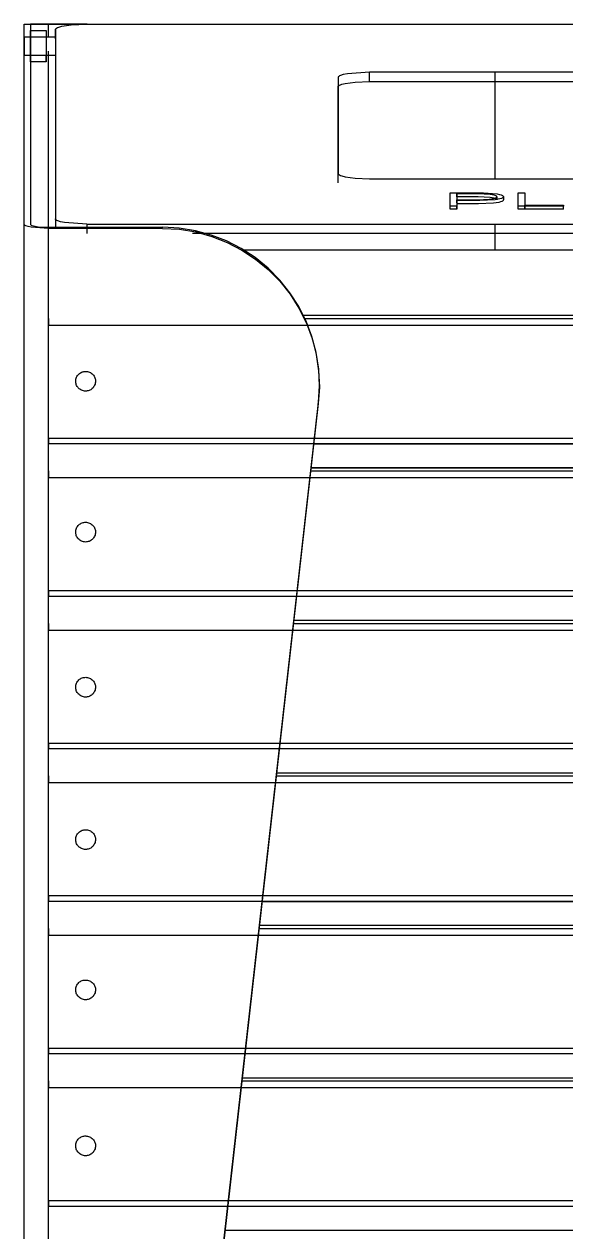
# Model space of a CAD drawing. Header units: millimetres. Extents: x 10366 to 28454, y 24552 to 29702.
# Drawn here: x 16779.8 to 16952.3, y 27899.4 to 28283.6 of the extents above; entities that cross this region are included whole.
import ezdxf

# ---------------------------------------------------------------- set-up
doc = ezdxf.new("R2010")
doc.units = ezdxf.units.MM
doc.header["$LTSCALE"] = 3
doc.layers.add('DomyÅ›lny', color=7, linetype='Continuous')

msp = doc.modelspace()

# ---------------------------------------------------------------- linework, layer by layer
at = {"layer": 'DomyÅ›lny'}
for p, q in [((16779.83, 27509.83), (16779.83, 28283.59)), ((16779.83, 28219.94), (16779.83, 28283.59)), ((16779.83, 28283.59), (16781.83, 28283.59)), ((16781.83, 28283.59), (16781.83, 28219.94)), ((16787.59, 28283.59), (16929.83, 28283.59)), ((16787.59, 28279.59), (16787.59, 28283.59)), ((16799.95, 28283.59), (16787.59, 28283.59)), ((16799.83, 28283.59), (17159.83, 28283.59)), ((16779.83, 28279.59), (16789.83, 28279.59)), ((16781.83, 28281.59), (16786.83, 28281.59)), ((16781.83, 28279.59), (16786.83, 28279.59)), ((16789.83, 28278.94), (16789.83, 28281.9)), ((16789.83, 28281.9), (16789.83, 28221.64)), ((16789.83, 28273.59), (16779.83, 28273.59)), ((16786.83, 28273.59), (16781.83, 28273.59)), ((16787.59, 28218.62), (16787.59, 28274.95)), ((16786.83, 28271.59), (16781.83, 28271.59)), ((16889.83, 28265.38), (16889.83, 28268.34)), ((17069.83, 28268.34), (16889.83, 28268.34)), ((16929.83, 28234.39), (16929.83, 28268.34)), ((16879.83, 28266.64), (16879.83, 28236.08)), ((16889.83, 28265.38), (17069.83, 28265.38)), ((16879.83, 28233.13), (16879.83, 28263.69)), ((16889.83, 28234.39), (17069.83, 28234.39)), ((16915.5, 28225.72), (16915.5, 28229.95)), ((16917.61, 28229.64), (16917.61, 28227.74)), ((16917.61, 28228.66), (16917.61, 28229.64)), ((16937.15, 28229.95), (16939.28, 28229.95)), ((16937.15, 28225.72), (16937.15, 28229.95)), ((16939.28, 28229.95), (16939.28, 28226.02)), ((16915.5, 28224.73), (16915.5, 28228.96)), ((16917.61, 28225.72), (16915.5, 28225.72)), ((16915.5, 28224.73), (16915.5, 28225.72)), ((16917.61, 28226.76), (16917.61, 28227.74)), ((16917.61, 28227.44), (16917.61, 28225.72)), ((16917.61, 28226.46), (16917.61, 28224.73)), ((16917.61, 28224.73), (16917.61, 28225.72)), ((16930.32, 28228.68), (16930.32, 28227.69)), ((16932.43, 28228.69), (16932.43, 28227.7)), ((16937.15, 28224.73), (16937.15, 28228.96)), ((16937.15, 28224.73), (16937.15, 28225.72)), ((16951.62, 28225.72), (16937.15, 28225.72)), ((16939.28, 28228.96), (16939.28, 28225.03)), ((16939.28, 28226.02), (16951.62, 28226.02)), ((16939.28, 28225.03), (16939.28, 28226.02)), ((16951.62, 28226.02), (16951.62, 28225.72)), ((16951.62, 28225.03), (16951.62, 28226.02)), ((16951.62, 28224.73), (16951.62, 28225.72)), ((16917.61, 28224.73), (16915.5, 28224.73)), ((16951.62, 28224.73), (16937.15, 28224.73)), ((16779.83, 27509.83), (16779.83, 28219.94)), ((16787.59, 28218.96), (16823.96, 28218.96)), ((16823.92, 28218.62), (16787.59, 28218.62)), ((16787.59, 27509.83), (16787.59, 28218.62)), ((16789.83, 28221.64), (16789.83, 28218.68)), ((16799.83, 28219.94), (16799.83, 28216.98)), ((16799.83, 28219.94), (17159.83, 28219.94)), ((16929.83, 28211.83), (16929.83, 28219.94)), ((17123.1, 28216.98), (16833.47, 28216.98)), ((16849.03, 28211.83), (17110.64, 28211.83)), ((16849.03, 28211.83), (17110.64, 28211.83)), ((16868.53, 28191.01), (17091.14, 28191.01)), ((16868.53, 28191), (17091.13, 28191)), ((16787.59, 28187.84), (17172.07, 28187.84)), ((16787.59, 28151.92), (16787.59, 28187.84)), ((16869.04, 28189.97), (17090.63, 28189.97)), ((16800.84, 27518.71), (16873.55, 28163.24)), ((16873.51, 28162.9), (16800.84, 27518.71)), ((16873.51, 28162.9), (16873.55, 28163.24)), ((16787.59, 28151.92), (17172.07, 28151.92)), ((17172.07, 28150.05), (16787.59, 28150.05)), ((16872.06, 28150.05), (17087.61, 28150.05)), ((16871.09, 28141.45), (17088.58, 28141.45)), ((16871.21, 28142.49), (17088.46, 28142.49)), ((16871.21, 28142.48), (17088.46, 28142.48)), ((16787.59, 28103.4), (16787.59, 28139.32)), ((16787.59, 28139.32), (17172.07, 28139.32)), ((16787.59, 28103.4), (17172.07, 28103.4)), ((17172.07, 28101.53), (16787.59, 28101.53)), ((16865.62, 28092.93), (17094.05, 28092.93)), ((16865.73, 28093.97), (17093.94, 28093.97)), ((16865.73, 28093.96), (17093.94, 28093.96)), ((16787.59, 28054.88), (16787.59, 28090.8)), ((16787.59, 28090.8), (17172.07, 28090.8)), ((16787.59, 28054.88), (17172.07, 28054.88)), ((17172.07, 28053.01), (16787.59, 28053.01)), ((16860.26, 28045.45), (17099.41, 28045.45)), ((16860.26, 28045.44), (17099.41, 28045.44)), ((16787.59, 28006.36), (16787.59, 28042.28)), ((16787.59, 28042.28), (17172.07, 28042.28)), ((16860.14, 28044.41), (17099.53, 28044.41)), ((16787.59, 28006.36), (17172.07, 28006.36)), ((17172.07, 28004.49), (16787.59, 28004.49)), ((16855.64, 28004.49), (17104.03, 28004.49)), ((16854.67, 27995.89), (17105, 27995.89)), ((16854.79, 27996.93), (17104.88, 27996.93)), ((16854.79, 27996.92), (17104.88, 27996.92)), ((16787.59, 27957.84), (16787.59, 27993.76)), ((16787.59, 27993.76), (17172.07, 27993.76)), ((16787.59, 27957.84), (17172.07, 27957.84)), ((17172.07, 27955.97), (16787.59, 27955.97)), ((16787.59, 27909.32), (16787.59, 27945.24)), ((16787.59, 27945.24), (17172.07, 27945.24)), ((16849.19, 27947.37), (17110.47, 27947.37)), ((16849.31, 27948.41), (17110.36, 27948.41)), ((16849.31, 27948.4), (17110.36, 27948.4)), ((16787.59, 27909.32), (17172.07, 27909.32)), ((17172.07, 27907.45), (16787.59, 27907.45)), ((16843.84, 27899.89), (17115.83, 27899.89)), ((16843.84, 27899.88), (17115.83, 27899.88))]:
    msp.add_line(p, q, dxfattribs=at)
for points in [[(16779.83, 28283.59, 0), (16779.83, 28283.59, 0), (16779.83, 28283.59, 0), (16779.83, 28283.59, 0), (16779.83, 28283.59, 0), (16779.83, 28283.59, 0), (16779.83, 28283.59, 0), (16779.83, 28283.59, 0), (16779.83, 28283.59, 0), (16779.83, 28283.59, 0), (16779.84, 28283.59, 0), (16779.85, 28283.59, 0), (16779.9, 28283.59, 0), (16780.41, 28283.59, 0), (16782.8, 28283.59, 0), (16787.59, 28283.59, 0)], [(16787.59, 28283.59, 0), (16781.83, 28283.59, 0)], [(16789.83, 28281.9, 0), (16789.84, 28281.94, 0), (16789.85, 28281.98, 0), (16789.86, 28282.02, 0), (16789.89, 28282.07, 0), (16789.92, 28282.11, 0), (16789.95, 28282.15, 0), (16790.04, 28282.24, 0), (16790.15, 28282.32, 0), (16790.45, 28282.48, 0), (16790.84, 28282.64, 0), (16791.87, 28282.92, 0), (16794.77, 28283.36, 0), (16799.83, 28283.59, 0)], [(16786.83, 28281.59, 0), (16786.83, 28281.59, 0), (16786.83, 28281.59, 0), (16786.83, 28281.59, 0), (16786.83, 28281.59, 0), (16786.83, 28281.59, 0), (16786.83, 28281.59, 0), (16786.83, 28281.59, 0), (16786.83, 28281.59, 0), (16786.83, 28281.59, 0), (16786.83, 28281.59, 0), (16786.83, 28281.59, 0), (16786.83, 28281.58, 0), (16786.83, 28281.53, 0), (16786.83, 28281.34, 0), (16786.83, 28280.55, 0), (16786.83, 28274.6, 0), (16786.83, 28271.62, 0), (16786.83, 28271.6, 0), (16786.83, 28271.59, 0), (16786.83, 28271.59, 0), (16786.83, 28271.59, 0), (16786.83, 28271.59, 0), (16786.83, 28271.59, 0), (16786.83, 28271.59, 0), (16786.83, 28271.59, 0), (16786.83, 28271.59, 0), (16786.83, 28271.59, 0), (16786.83, 28271.59, 0), (16786.83, 28271.59, 0), (16786.83, 28271.59, 0), (16786.83, 28271.59, 0), (16786.83, 28271.59, 0), (16786.83, 28271.59, 0), (16786.83, 28271.59, 0), (16786.83, 28271.59, 0), (16786.83, 28271.6, 0), (16786.83, 28271.61, 0), (16786.83, 28271.65, 0), (16786.83, 28271.84, 0), (16786.83, 28273.59, 0)], [(16786.83, 28279.59, 0), (16786.83, 28279.59, 0), (16786.83, 28279.59, 0), (16786.83, 28279.59, 0), (16786.83, 28279.59, 0), (16786.83, 28279.59, 0), (16786.83, 28279.59, 0), (16786.83, 28279.59, 0), (16786.83, 28279.59, 0), (16786.83, 28279.59, 0), (16786.83, 28279.59, 0), (16786.83, 28279.59, 0), (16786.83, 28279.57, 0), (16786.83, 28279.51, 0), (16786.83, 28279.22, 0), (16786.83, 28273.59, 0)], [(16889.83, 28268.34, 0), (16882.76, 28267.84, 0), (16881.46, 28267.57, 0), (16880.54, 28267.27, 0), (16880.22, 28267.11, 0), (16880.1, 28267.03, 0), (16880, 28266.95, 0), (16879.93, 28266.87, 0), (16879.9, 28266.83, 0), (16879.87, 28266.79, 0), (16879.86, 28266.76, 0), (16879.84, 28266.72, 0), (16879.84, 28266.68, 0), (16879.83, 28266.64, 0)], [(16879.83, 28263.69, 0), (16879.84, 28263.72, 0), (16879.84, 28263.76, 0), (16879.86, 28263.8, 0), (16879.87, 28263.84, 0), (16879.9, 28263.88, 0), (16879.93, 28263.92, 0), (16880, 28263.99, 0), (16880.1, 28264.07, 0), (16880.22, 28264.15, 0), (16880.54, 28264.31, 0), (16880.95, 28264.47, 0), (16882.07, 28264.76, 0), (16885.24, 28265.19, 0), (16889.83, 28265.38, 0)], [(16879.83, 28236.08, 0), (16879.84, 28236.05, 0), (16879.84, 28236.01, 0), (16879.86, 28235.97, 0), (16879.87, 28235.93, 0), (16879.9, 28235.89, 0), (16879.93, 28235.85, 0), (16880, 28235.77, 0), (16880.1, 28235.69, 0), (16880.22, 28235.62, 0), (16880.54, 28235.46, 0), (16880.95, 28235.3, 0), (16882.07, 28235.01, 0), (16885.24, 28234.57, 0), (16889.83, 28234.39, 0)], [(16915.5, 28229.95, 0), (16926.1, 28229.92, 0), (16930.45, 28229.57, 0), (16931.18, 28229.42, 0), (16931.75, 28229.26, 0), (16931.97, 28229.17, 0), (16932.15, 28229.07, 0), (16932.22, 28229.02, 0), (16932.28, 28228.97, 0), (16932.33, 28228.92, 0), (16932.37, 28228.87, 0), (16932.4, 28228.81, 0), (16932.41, 28228.79, 0), (16932.42, 28228.76, 0), (16932.43, 28228.73, 0), (16932.43, 28228.7, 0), (16932.43, 28228.67, 0), (16932.43, 28228.64, 0), (16932.42, 28228.62, 0), (16932.41, 28228.59, 0), (16932.39, 28228.53, 0), (16932.36, 28228.48, 0), (16932.31, 28228.43, 0), (16932.26, 28228.38, 0), (16932.2, 28228.33, 0), (16932.04, 28228.23, 0), (16931.84, 28228.14, 0), (16931.32, 28227.97, 0), (16929.79, 28227.7, 0), (16924.94, 28227.45, 0), (16917.61, 28227.44, 0)], [(16917.61, 28227.74, 0), (16926.07, 28227.78, 0), (16927.91, 28227.89, 0), (16929.25, 28228.09, 0), (16929.72, 28228.21, 0), (16929.91, 28228.28, 0), (16930.06, 28228.36, 0), (16930.17, 28228.43, 0), (16930.22, 28228.47, 0), (16930.25, 28228.51, 0), (16930.28, 28228.56, 0), (16930.3, 28228.6, 0), (16930.31, 28228.62, 0), (16930.31, 28228.64, 0), (16930.32, 28228.67, 0), (16930.32, 28228.69, 0), (16930.31, 28228.71, 0), (16930.31, 28228.73, 0), (16930.3, 28228.75, 0), (16930.3, 28228.78, 0), (16930.27, 28228.82, 0), (16930.24, 28228.86, 0), (16930.2, 28228.9, 0), (16930.15, 28228.94, 0), (16930.03, 28229.02, 0), (16929.87, 28229.09, 0), (16929.46, 28229.23, 0), (16928.22, 28229.45, 0), (16924.34, 28229.64, 0), (16917.61, 28229.64, 0)], [(16930.32, 28227.69, 0), (16930.32, 28227.72, 0), (16930.31, 28227.74, 0), (16930.31, 28227.76, 0), (16930.3, 28227.78, 0), (16930.28, 28227.83, 0), (16930.25, 28227.87, 0), (16930.21, 28227.91, 0), (16930.16, 28227.95, 0), (16930.04, 28228.03, 0), (16929.89, 28228.1, 0), (16929.48, 28228.24, 0), (16928.24, 28228.46, 0), (16924.36, 28228.66, 0), (16917.61, 28228.66, 0)], [(16932.43, 28227.7, 0), (16932.42, 28227.65, 0), (16932.41, 28227.59, 0), (16932.39, 28227.54, 0), (16932.35, 28227.49, 0), (16932.31, 28227.44, 0), (16932.26, 28227.39, 0), (16932.13, 28227.3, 0), (16931.97, 28227.21, 0), (16931.53, 28227.04, 0), (16930.94, 28226.9, 0), (16929.33, 28226.66, 0), (16924.5, 28226.46, 0), (16917.61, 28226.46, 0)], [(16787.59, 28218.62, 0), (16782.03, 28219.02, 0), (16781.09, 28219.22, 0), (16780.4, 28219.45, 0), (16780.15, 28219.57, 0), (16780.06, 28219.63, 0), (16779.98, 28219.69, 0), (16779.92, 28219.75, 0), (16779.89, 28219.78, 0), (16779.87, 28219.81, 0), (16779.86, 28219.84, 0), (16779.84, 28219.88, 0), (16779.84, 28219.91, 0), (16779.83, 28219.94, 0)], [(16781.83, 28219.94, 0), (16781.84, 28219.92, 0), (16781.84, 28219.89, 0), (16781.85, 28219.87, 0), (16781.87, 28219.84, 0), (16781.88, 28219.82, 0), (16781.93, 28219.77, 0), (16781.99, 28219.72, 0), (16782.06, 28219.67, 0), (16782.25, 28219.58, 0), (16782.77, 28219.4, 0), (16784.35, 28219.13, 0), (16787.59, 28218.96, 0)], [(16799.83, 28219.94, 0), (16792.64, 28220.46, 0), (16791.42, 28220.72, 0), (16790.54, 28221.01, 0), (16790.23, 28221.17, 0), (16790.1, 28221.25, 0), (16790, 28221.33, 0), (16789.93, 28221.41, 0), (16789.9, 28221.44, 0), (16789.87, 28221.48, 0), (16789.86, 28221.52, 0), (16789.84, 28221.56, 0), (16789.84, 28221.6, 0), (16789.83, 28221.64, 0)], [(16823.92, 28218.62, 0), (16829.26, 28218.33, 0), (16834.5, 28217.48, 0), (16839.62, 28216.08, 0), (16844.52, 28214.16, 0), (16849.18, 28211.74, 0), (16853.53, 28208.87, 0), (16857.55, 28205.55, 0), (16861.2, 28201.85, 0), (16864.5, 28197.71, 0), (16867.35, 28193.23, 0), (16869.7, 28188.5, 0), (16871.53, 28183.56, 0), (16872.84, 28178.49, 0), (16873.6, 28173.33, 0), (16873.83, 28168.13, 0), (16873.51, 28162.9, 0)], [(16873.55, 28163.24, 0), (16873.86, 28168.57, 0), (16873.62, 28173.86, 0), (16872.82, 28179.1, 0), (16871.48, 28184.18, 0), (16869.63, 28189.09, 0), (16867.29, 28193.74, 0), (16864.48, 28198.13, 0), (16861.24, 28202.19, 0), (16857.53, 28205.95, 0), (16853.41, 28209.32, 0), (16848.99, 28212.22, 0), (16844.29, 28214.62, 0), (16839.4, 28216.51, 0), (16834.35, 28217.86, 0), (16829.2, 28218.68, 0), (16823.96, 28218.96, 0)], [(16787.59, 28189.97, 0), (16787.59, 28189.94, 0), (16787.59, 28189.84, 0), (16787.59, 28189.41, 0), (16787.59, 28187.84, 0)], [(16787.59, 28151.92, 0), (16787.59, 28150.53, 0), (16787.59, 28150.15, 0), (16787.59, 28150.06, 0), (16787.59, 28150.05, 0), (16787.59, 28150.05, 0), (16787.59, 28150.05, 0), (16787.59, 28150.05, 0), (16787.59, 28150.05, 0), (16787.59, 28150.05, 0), (16787.59, 28150.05, 0), (16787.59, 28150.05, 0), (16787.59, 28150.05, 0), (16787.59, 28150.05, 0), (16787.59, 28150.05, 0), (16787.59, 28150.05, 0), (16787.59, 28150.05, 0), (16787.59, 28150.05, 0), (16787.59, 28150.05, 0), (16787.59, 28150.05, 0), (16787.59, 28150.05, 0), (16787.59, 28150.05, 0), (16787.59, 28150.05, 0)], [(16787.59, 28141.45, 0), (16787.59, 28141.42, 0), (16787.59, 28141.32, 0), (16787.59, 28140.89, 0), (16787.59, 28139.32, 0)], [(16787.59, 28103.4, 0), (16787.59, 28102.01, 0), (16787.59, 28101.63, 0), (16787.59, 28101.54, 0), (16787.59, 28101.53, 0), (16787.59, 28101.53, 0), (16787.59, 28101.53, 0), (16787.59, 28101.53, 0), (16787.59, 28101.53, 0), (16787.59, 28101.53, 0), (16787.59, 28101.53, 0), (16787.59, 28101.53, 0), (16787.59, 28101.53, 0), (16787.59, 28101.53, 0), (16787.59, 28101.53, 0), (16787.59, 28101.53, 0), (16787.59, 28101.53, 0), (16787.59, 28101.53, 0), (16787.59, 28101.53, 0), (16787.59, 28101.53, 0), (16787.59, 28101.53, 0), (16787.59, 28101.53, 0), (16787.59, 28101.53, 0)], [(16787.59, 28092.93, 0), (16787.59, 28092.9, 0), (16787.59, 28092.8, 0), (16787.59, 28092.37, 0), (16787.59, 28090.8, 0)], [(16787.59, 28054.88, 0), (16787.59, 28053.49, 0), (16787.59, 28053.11, 0), (16787.59, 28053.02, 0), (16787.59, 28053.01, 0), (16787.59, 28053.01, 0), (16787.59, 28053.01, 0), (16787.59, 28053.01, 0), (16787.59, 28053.01, 0), (16787.59, 28053.01, 0), (16787.59, 28053.01, 0), (16787.59, 28053.01, 0), (16787.59, 28053.01, 0), (16787.59, 28053.01, 0), (16787.59, 28053.01, 0), (16787.59, 28053.01, 0), (16787.59, 28053.01, 0), (16787.59, 28053.01, 0), (16787.59, 28053.01, 0), (16787.59, 28053.01, 0), (16787.59, 28053.01, 0), (16787.59, 28053.01, 0), (16787.59, 28053.01, 0)], [(16787.59, 28044.41, 0), (16787.59, 28044.38, 0), (16787.59, 28044.28, 0), (16787.59, 28043.85, 0), (16787.59, 28042.28, 0)], [(16787.59, 28006.36, 0), (16787.59, 28004.97, 0), (16787.59, 28004.59, 0), (16787.59, 28004.5, 0), (16787.59, 28004.49, 0), (16787.59, 28004.49, 0), (16787.59, 28004.49, 0), (16787.59, 28004.49, 0), (16787.59, 28004.49, 0), (16787.59, 28004.49, 0), (16787.59, 28004.49, 0), (16787.59, 28004.49, 0), (16787.59, 28004.49, 0), (16787.59, 28004.49, 0), (16787.59, 28004.49, 0), (16787.59, 28004.49, 0), (16787.59, 28004.49, 0), (16787.59, 28004.49, 0), (16787.59, 28004.49, 0), (16787.59, 28004.49, 0), (16787.59, 28004.49, 0), (16787.59, 28004.49, 0), (16787.59, 28004.49, 0)], [(16787.59, 27995.89, 0), (16787.59, 27995.86, 0), (16787.59, 27995.76, 0), (16787.59, 27995.33, 0), (16787.59, 27993.76, 0)], [(16787.59, 27957.84, 0), (16787.59, 27956.45, 0), (16787.59, 27956.07, 0), (16787.59, 27955.98, 0), (16787.59, 27955.97, 0), (16787.59, 27955.97, 0), (16787.59, 27955.97, 0), (16787.59, 27955.97, 0), (16787.59, 27955.97, 0), (16787.59, 27955.97, 0), (16787.59, 27955.97, 0), (16787.59, 27955.97, 0), (16787.59, 27955.97, 0), (16787.59, 27955.97, 0), (16787.59, 27955.97, 0), (16787.59, 27955.97, 0), (16787.59, 27955.97, 0), (16787.59, 27955.97, 0), (16787.59, 27955.97, 0), (16787.59, 27955.97, 0), (16787.59, 27955.97, 0), (16787.59, 27955.97, 0), (16787.59, 27955.97, 0)], [(16787.59, 27947.37, 0), (16787.59, 27947.34, 0), (16787.59, 27947.24, 0), (16787.59, 27946.81, 0), (16787.59, 27945.24, 0)], [(16787.59, 27909.32, 0), (16787.59, 27907.93, 0), (16787.59, 27907.55, 0), (16787.59, 27907.46, 0), (16787.59, 27907.45, 0), (16787.59, 27907.45, 0), (16787.59, 27907.45, 0), (16787.59, 27907.45, 0), (16787.59, 27907.45, 0), (16787.59, 27907.45, 0), (16787.59, 27907.45, 0), (16787.59, 27907.45, 0), (16787.59, 27907.45, 0), (16787.59, 27907.45, 0), (16787.59, 27907.45, 0), (16787.59, 27907.45, 0), (16787.59, 27907.45, 0), (16787.59, 27907.45, 0), (16787.59, 27907.45, 0), (16787.59, 27907.45, 0), (16787.59, 27907.45, 0), (16787.59, 27907.45, 0), (16787.59, 27907.45, 0)]]:
    msp.add_polyline3d(points, dxfattribs=at)
for points in [[(16779.83, 28276.59, 0), (16779.83, 28279.59, 0), (16779.83, 28276.59, 0), (16779.83, 28273.59, 0), (16779.83, 28273.59, 0), (16779.83, 28273.59, 0), (16779.83, 28273.59, 0), (16779.83, 28273.59, 0), (16779.83, 28273.59, 0), (16779.83, 28273.59, 0), (16779.83, 28273.59, 0), (16779.83, 28273.59, 0), (16779.83, 28273.59, 0), (16779.83, 28273.59, 0), (16779.83, 28273.6, 0), (16779.83, 28273.61, 0), (16779.83, 28273.68, 0), (16779.83, 28273.96, 0)], [(16781.83, 28276.59, 0), (16781.83, 28281.59, 0), (16781.83, 28276.59, 0), (16781.83, 28271.59, 0)], [(16796.3, 28169.46, 0), (16796.26, 28169.74, 0), (16796.25, 28170.03, 0), (16796.27, 28170.33, 0), (16796.32, 28170.64, 0), (16796.4, 28170.94, 0), (16796.51, 28171.24, 0), (16796.66, 28171.53, 0), (16796.83, 28171.8, 0), (16797.03, 28172.06, 0), (16797.26, 28172.29, 0), (16797.5, 28172.5, 0), (16797.76, 28172.67, 0), (16798.04, 28172.82, 0), (16798.31, 28172.94, 0), (16798.59, 28173.03, 0), (16798.87, 28173.09, 0), (16799.15, 28173.12, 0), (16799.44, 28173.13, 0), (16799.74, 28173.11, 0), (16800.05, 28173.06, 0), (16800.35, 28172.98, 0), (16800.65, 28172.87, 0), (16800.94, 28172.73, 0), (16801.22, 28172.55, 0), (16801.48, 28172.35, 0), (16801.71, 28172.13, 0), (16801.91, 28171.88, 0), (16802.09, 28171.62, 0), (16802.24, 28171.35, 0), (16802.36, 28171.07, 0), (16802.45, 28170.8, 0), (16802.51, 28170.52, 0), (16802.54, 28170.24, 0), (16802.55, 28169.95, 0), (16802.53, 28169.65, 0), (16802.48, 28169.34, 0), (16802.4, 28169.04, 0), (16802.29, 28168.74, 0), (16802.15, 28168.45, 0), (16801.97, 28168.17, 0), (16801.77, 28167.92, 0), (16801.54, 28167.69, 0), (16801.3, 28167.48, 0), (16801.04, 28167.3, 0), (16800.77, 28167.16, 0), (16800.49, 28167.04, 0), (16800.21, 28166.95, 0), (16799.93, 28166.89, 0), (16799.65, 28166.86, 0), (16799.36, 28166.85, 0), (16799.06, 28166.86, 0), (16798.75, 28166.91, 0), (16798.45, 28166.99, 0), (16798.15, 28167.1, 0), (16797.86, 28167.25, 0), (16797.58, 28167.42, 0), (16797.33, 28167.62, 0), (16797.09, 28167.85, 0), (16796.89, 28168.09, 0), (16796.71, 28168.35, 0), (16796.56, 28168.63, 0), (16796.44, 28168.9, 0), (16796.36, 28169.18, 0)], [(16796.3, 28121.45, 0), (16796.26, 28121.74, 0), (16796.25, 28122.03, 0), (16796.27, 28122.33, 0), (16796.32, 28122.63, 0), (16796.4, 28122.94, 0), (16796.51, 28123.24, 0), (16796.66, 28123.53, 0), (16796.83, 28123.8, 0), (16797.03, 28124.06, 0), (16797.26, 28124.29, 0), (16797.5, 28124.49, 0), (16797.76, 28124.67, 0), (16798.04, 28124.82, 0), (16798.31, 28124.94, 0), (16798.59, 28125.02, 0), (16798.87, 28125.08, 0), (16799.15, 28125.12, 0), (16799.44, 28125.13, 0), (16799.74, 28125.11, 0), (16800.05, 28125.06, 0), (16800.35, 28124.98, 0), (16800.65, 28124.87, 0), (16800.94, 28124.72, 0), (16801.22, 28124.55, 0), (16801.48, 28124.35, 0), (16801.71, 28124.12, 0), (16801.91, 28123.88, 0), (16802.09, 28123.62, 0), (16802.24, 28123.35, 0), (16802.36, 28123.07, 0), (16802.45, 28122.79, 0), (16802.51, 28122.52, 0), (16802.54, 28122.23, 0), (16802.55, 28121.94, 0), (16802.53, 28121.64, 0), (16802.48, 28121.34, 0), (16802.4, 28121.03, 0), (16802.29, 28120.73, 0), (16802.15, 28120.44, 0), (16801.97, 28120.17, 0), (16801.77, 28119.91, 0), (16801.54, 28119.68, 0), (16801.3, 28119.48, 0), (16801.04, 28119.3, 0), (16800.77, 28119.15, 0), (16800.49, 28119.03, 0), (16800.21, 28118.95, 0), (16799.93, 28118.89, 0), (16799.65, 28118.85, 0), (16799.36, 28118.84, 0), (16799.06, 28118.86, 0), (16798.75, 28118.91, 0), (16798.45, 28118.99, 0), (16798.15, 28119.1, 0), (16797.86, 28119.25, 0), (16797.58, 28119.42, 0), (16797.33, 28119.62, 0), (16797.09, 28119.85, 0), (16796.89, 28120.09, 0), (16796.71, 28120.35, 0), (16796.56, 28120.62, 0), (16796.44, 28120.9, 0), (16796.36, 28121.18, 0)], [(16796.3, 28072.12, 0), (16796.26, 28072.4, 0), (16796.25, 28072.69, 0), (16796.27, 28072.99, 0), (16796.32, 28073.29, 0), (16796.4, 28073.6, 0), (16796.51, 28073.9, 0), (16796.66, 28074.19, 0), (16796.83, 28074.46, 0), (16797.03, 28074.72, 0), (16797.26, 28074.95, 0), (16797.5, 28075.16, 0), (16797.76, 28075.33, 0), (16798.04, 28075.48, 0), (16798.31, 28075.6, 0), (16798.59, 28075.69, 0), (16798.87, 28075.75, 0), (16799.15, 28075.78, 0), (16799.44, 28075.79, 0), (16799.74, 28075.77, 0), (16800.05, 28075.72, 0), (16800.35, 28075.64, 0), (16800.65, 28075.53, 0), (16800.94, 28075.39, 0), (16801.22, 28075.21, 0), (16801.48, 28075.01, 0), (16801.71, 28074.79, 0), (16801.91, 28074.54, 0), (16802.09, 28074.28, 0), (16802.24, 28074.01, 0), (16802.36, 28073.73, 0), (16802.45, 28073.45, 0), (16802.51, 28073.18, 0), (16802.54, 28072.9, 0), (16802.55, 28072.61, 0), (16802.53, 28072.3, 0), (16802.48, 28072, 0), (16802.4, 28071.7, 0), (16802.29, 28071.4, 0), (16802.15, 28071.11, 0), (16801.97, 28070.83, 0), (16801.77, 28070.58, 0), (16801.54, 28070.34, 0), (16801.3, 28070.14, 0), (16801.04, 28069.96, 0), (16800.77, 28069.81, 0), (16800.49, 28069.7, 0), (16800.21, 28069.61, 0), (16799.93, 28069.55, 0), (16799.65, 28069.51, 0), (16799.36, 28069.5, 0), (16799.06, 28069.52, 0), (16798.75, 28069.57, 0), (16798.45, 28069.65, 0), (16798.15, 28069.76, 0), (16797.86, 28069.91, 0), (16797.58, 28070.08, 0), (16797.33, 28070.28, 0), (16797.09, 28070.51, 0), (16796.89, 28070.75, 0), (16796.71, 28071.01, 0), (16796.56, 28071.28, 0), (16796.44, 28071.56, 0), (16796.36, 28071.84, 0)], [(16796.3, 28023.64, 0), (16796.26, 28023.92, 0), (16796.25, 28024.21, 0), (16796.27, 28024.51, 0), (16796.32, 28024.82, 0), (16796.4, 28025.12, 0), (16796.51, 28025.42, 0), (16796.66, 28025.71, 0), (16796.83, 28025.98, 0), (16797.03, 28026.24, 0), (16797.26, 28026.47, 0), (16797.5, 28026.68, 0), (16797.76, 28026.85, 0), (16798.04, 28027, 0), (16798.31, 28027.12, 0), (16798.59, 28027.21, 0), (16798.87, 28027.27, 0), (16799.15, 28027.3, 0), (16799.44, 28027.31, 0), (16799.74, 28027.29, 0), (16800.05, 28027.24, 0), (16800.35, 28027.16, 0), (16800.65, 28027.05, 0), (16800.94, 28026.91, 0), (16801.22, 28026.73, 0), (16801.48, 28026.53, 0), (16801.71, 28026.31, 0), (16801.91, 28026.06, 0), (16802.09, 28025.8, 0), (16802.24, 28025.53, 0), (16802.36, 28025.25, 0), (16802.45, 28024.98, 0), (16802.51, 28024.7, 0), (16802.54, 28024.42, 0), (16802.55, 28024.13, 0), (16802.53, 28023.83, 0), (16802.48, 28023.52, 0), (16802.4, 28023.22, 0), (16802.29, 28022.92, 0), (16802.15, 28022.63, 0), (16801.97, 28022.35, 0), (16801.77, 28022.1, 0), (16801.54, 28021.87, 0), (16801.3, 28021.66, 0), (16801.04, 28021.48, 0), (16800.77, 28021.34, 0), (16800.49, 28021.22, 0), (16800.21, 28021.13, 0), (16799.93, 28021.07, 0), (16799.65, 28021.04, 0), (16799.36, 28021.03, 0), (16799.06, 28021.04, 0), (16798.75, 28021.09, 0), (16798.45, 28021.17, 0), (16798.15, 28021.29, 0), (16797.86, 28021.43, 0), (16797.58, 28021.6, 0), (16797.33, 28021.8, 0), (16797.09, 28022.03, 0), (16796.89, 28022.27, 0), (16796.71, 28022.54, 0), (16796.56, 28022.81, 0), (16796.44, 28023.08, 0), (16796.36, 28023.36, 0)], [(16796.3, 27975.82, 0), (16796.26, 27976.1, 0), (16796.25, 27976.39, 0), (16796.27, 27976.69, 0), (16796.32, 27977, 0), (16796.4, 27977.3, 0), (16796.51, 27977.6, 0), (16796.66, 27977.89, 0), (16796.83, 27978.17, 0), (16797.03, 27978.42, 0), (16797.26, 27978.65, 0), (16797.5, 27978.86, 0), (16797.76, 27979.04, 0), (16798.04, 27979.18, 0), (16798.31, 27979.3, 0), (16798.59, 27979.39, 0), (16798.87, 27979.45, 0), (16799.15, 27979.48, 0), (16799.44, 27979.49, 0), (16799.74, 27979.48, 0), (16800.05, 27979.43, 0), (16800.35, 27979.35, 0), (16800.65, 27979.24, 0), (16800.94, 27979.09, 0), (16801.22, 27978.92, 0), (16801.48, 27978.72, 0), (16801.71, 27978.49, 0), (16801.91, 27978.25, 0), (16802.09, 27977.99, 0), (16802.24, 27977.71, 0), (16802.36, 27977.44, 0), (16802.45, 27977.16, 0), (16802.51, 27976.88, 0), (16802.54, 27976.6, 0), (16802.55, 27976.31, 0), (16802.53, 27976.01, 0), (16802.48, 27975.7, 0), (16802.4, 27975.4, 0), (16802.29, 27975.1, 0), (16802.15, 27974.81, 0), (16801.97, 27974.54, 0), (16801.77, 27974.28, 0), (16801.54, 27974.05, 0), (16801.3, 27973.84, 0), (16801.04, 27973.67, 0), (16800.77, 27973.52, 0), (16800.49, 27973.4, 0), (16800.21, 27973.31, 0), (16799.93, 27973.25, 0), (16799.65, 27973.22, 0), (16799.36, 27973.21, 0), (16799.06, 27973.23, 0), (16798.75, 27973.28, 0), (16798.45, 27973.36, 0), (16798.15, 27973.47, 0), (16797.86, 27973.61, 0), (16797.58, 27973.79, 0), (16797.33, 27973.99, 0), (16797.09, 27974.21, 0), (16796.89, 27974.46, 0), (16796.71, 27974.72, 0), (16796.56, 27974.99, 0), (16796.44, 27975.27, 0), (16796.36, 27975.54, 0)], [(16796.3, 27926.2, 0), (16796.26, 27926.48, 0), (16796.25, 27926.77, 0), (16796.27, 27927.07, 0), (16796.32, 27927.37, 0), (16796.4, 27927.68, 0), (16796.51, 27927.98, 0), (16796.66, 27928.27, 0), (16796.83, 27928.54, 0), (16797.03, 27928.8, 0), (16797.26, 27929.03, 0), (16797.5, 27929.23, 0), (16797.76, 27929.41, 0), (16798.04, 27929.56, 0), (16798.31, 27929.68, 0), (16798.59, 27929.76, 0), (16798.87, 27929.82, 0), (16799.15, 27929.86, 0), (16799.44, 27929.87, 0), (16799.74, 27929.85, 0), (16800.05, 27929.8, 0), (16800.35, 27929.72, 0), (16800.65, 27929.61, 0), (16800.94, 27929.47, 0), (16801.22, 27929.29, 0), (16801.48, 27929.09, 0), (16801.71, 27928.87, 0), (16801.91, 27928.62, 0), (16802.09, 27928.36, 0), (16802.24, 27928.09, 0), (16802.36, 27927.81, 0), (16802.45, 27927.53, 0), (16802.51, 27927.26, 0), (16802.54, 27926.98, 0), (16802.55, 27926.68, 0), (16802.53, 27926.38, 0), (16802.48, 27926.08, 0), (16802.4, 27925.77, 0), (16802.29, 27925.47, 0), (16802.15, 27925.18, 0), (16801.97, 27924.91, 0), (16801.77, 27924.65, 0), (16801.54, 27924.42, 0), (16801.3, 27924.22, 0), (16801.04, 27924.04, 0), (16800.77, 27923.89, 0), (16800.49, 27923.78, 0), (16800.21, 27923.69, 0), (16799.93, 27923.63, 0), (16799.65, 27923.59, 0), (16799.36, 27923.58, 0), (16799.06, 27923.6, 0), (16798.75, 27923.65, 0), (16798.45, 27923.73, 0), (16798.15, 27923.84, 0), (16797.86, 27923.99, 0), (16797.58, 27924.16, 0), (16797.33, 27924.36, 0), (16797.09, 27924.59, 0), (16796.89, 27924.83, 0), (16796.71, 27925.09, 0), (16796.56, 27925.36, 0), (16796.44, 27925.64, 0), (16796.36, 27925.92, 0)]]:
    msp.add_polyline3d(points, close=True, dxfattribs=at)

doc.saveas('drawing.dxf')
